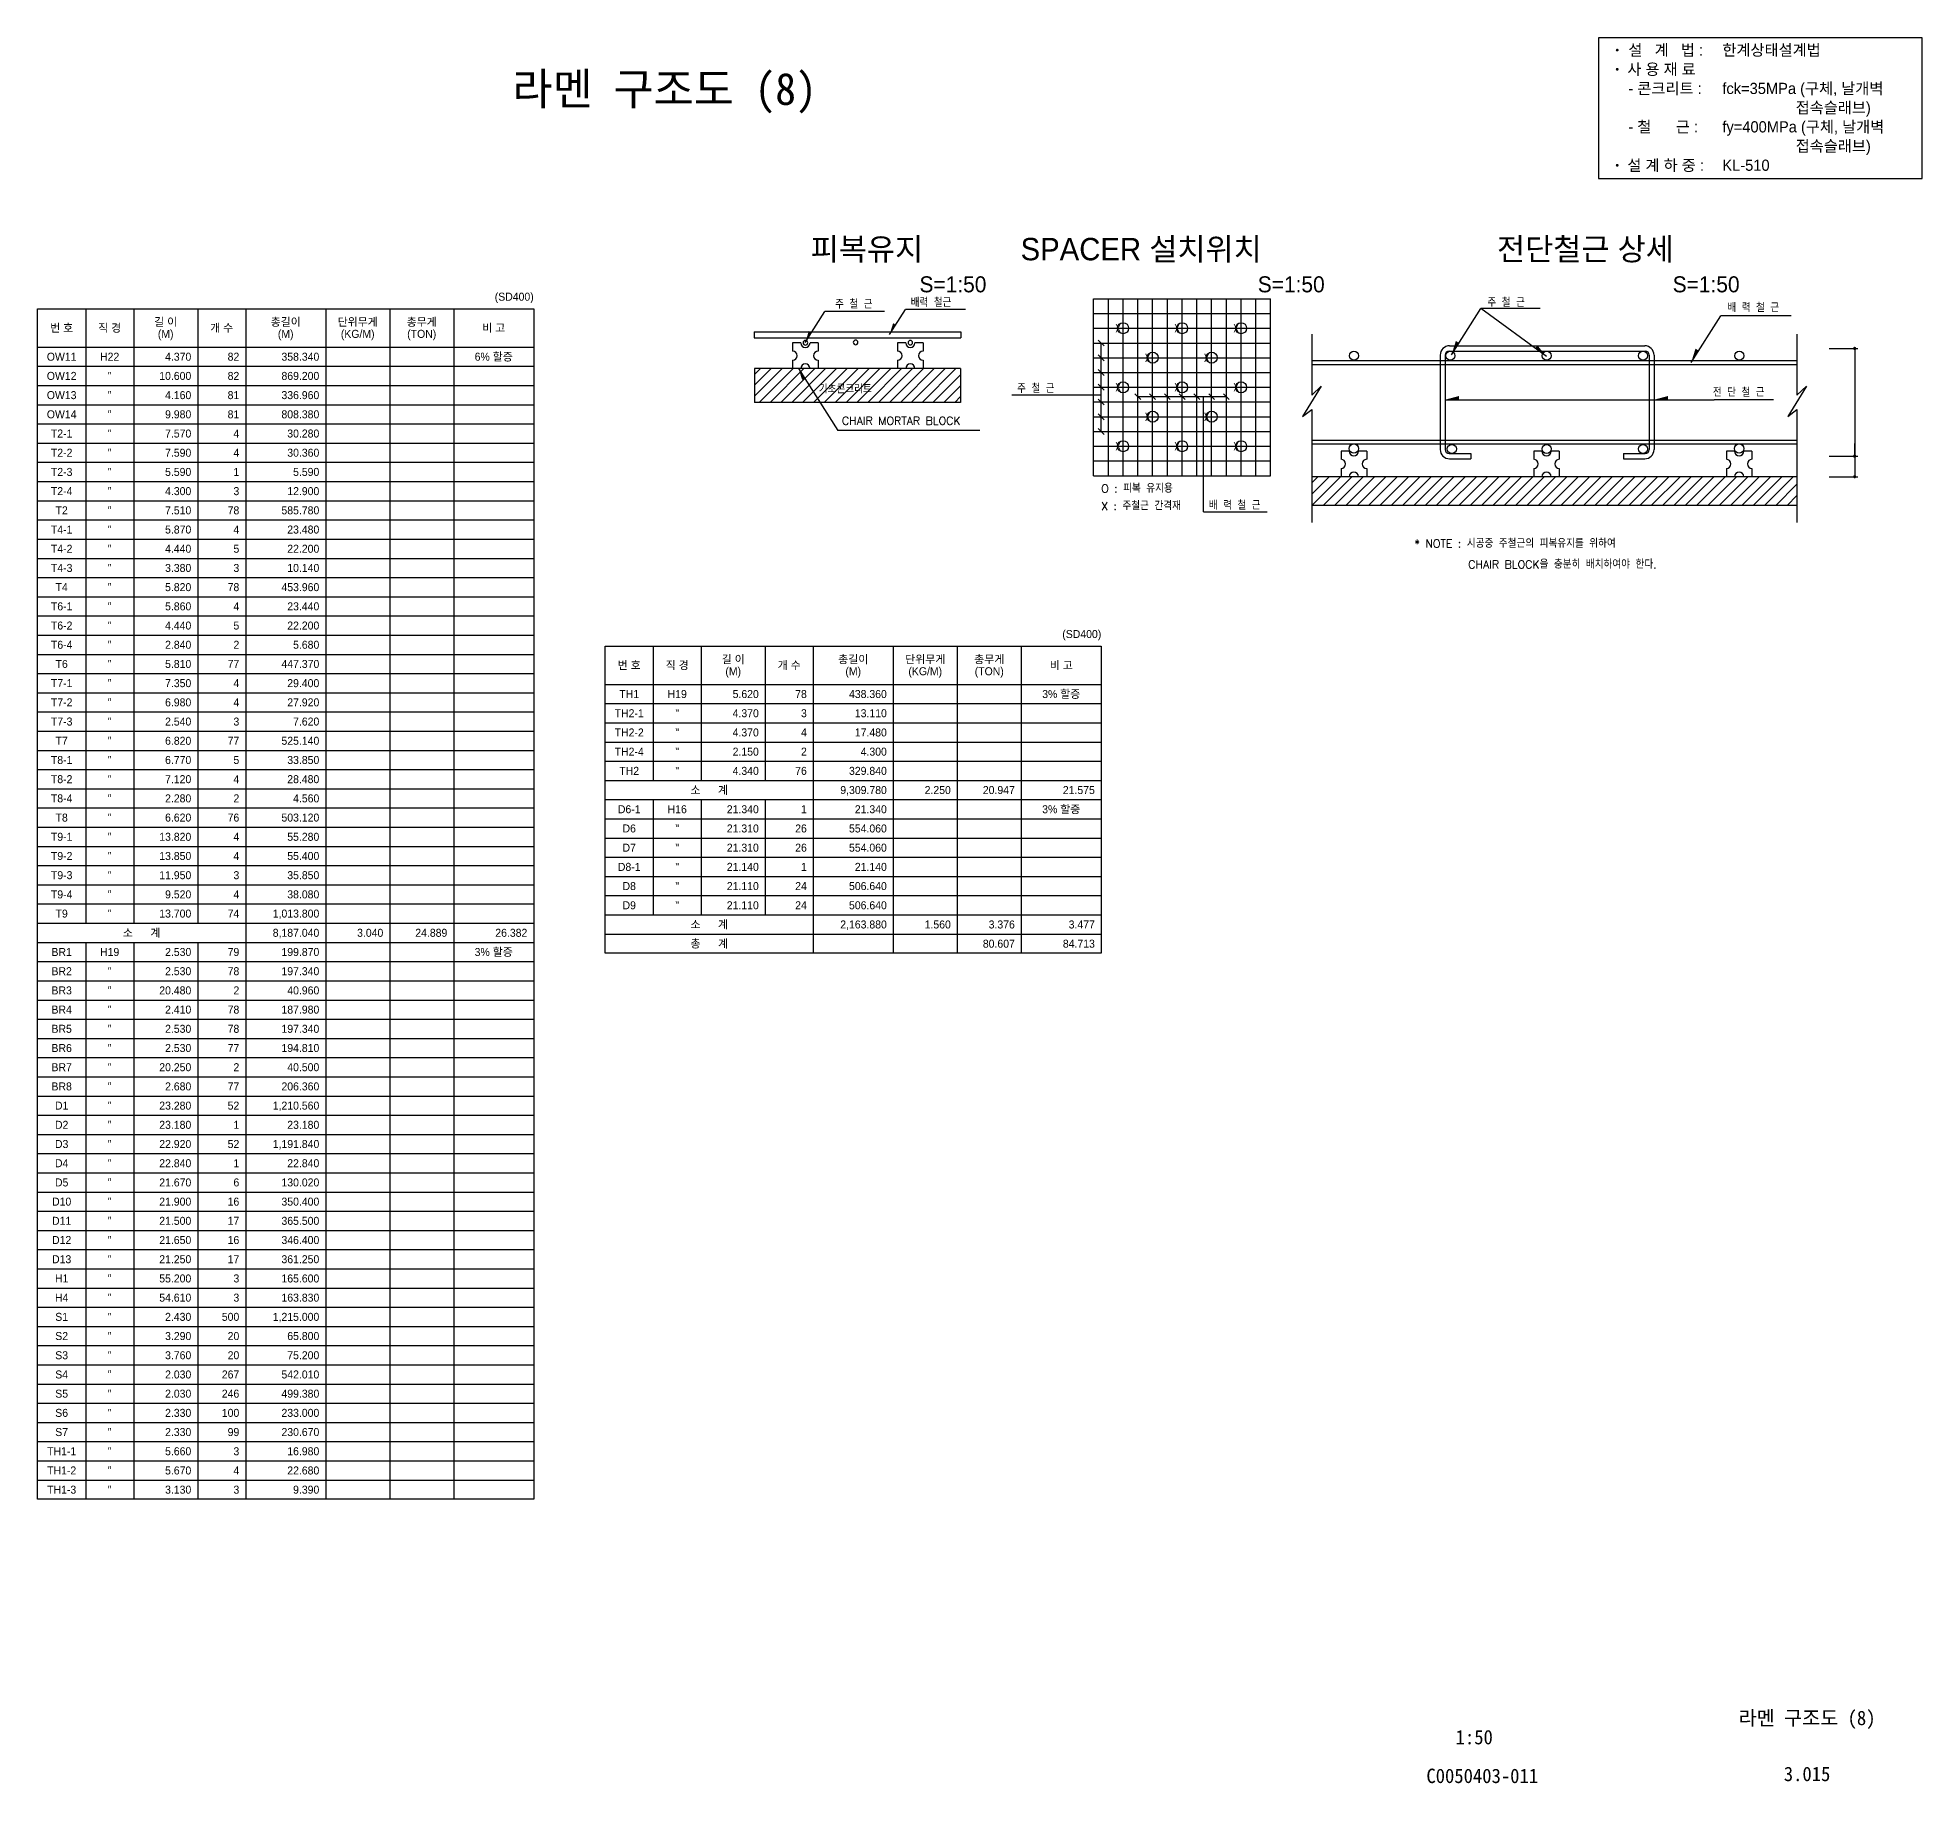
# Model space of a CAD drawing. Extents: x 2629709 to 3675628, y 1179 to 102095.
# Drawn here: x 3302804 to 3332248, y 1179 to 28450 of the extents above; entities that cross this region are included whole.
import ezdxf
from ezdxf.enums import TextEntityAlignment as Align

# ---------------------------------------------------------------- set-up
doc = ezdxf.new("R2010")
doc.units = 0
doc.header["$LTSCALE"] = 550
doc.header["$MEASUREMENT"] = 0
doc.layers.get('0').update_dxf_attribs({"linetype": 'CONTINUOUS'})
for name, color, linetype in [('CS-BARC', 6, 'CONTINUOUS'), ('CS-BARX', 2, 'CONTINUOUS'), ('CS-CONC', 4, 'CONTINUOUS'), ('CS-DIML', 1, 'CONTINUOUS'), ('CS-DIMT', 3, 'CONTINUOUS'), ('CS-HATH', 2, 'CONTINUOUS'), ('CS-LEAT', 7, 'CONTINUOUS'), ('CS-NOTE', 3, 'CONTINUOUS'), ('CS-TABL-LIN1', 4, 'CONTINUOUS'), ('CS-TABL-LIN2', 1, 'CONTINUOUS'), ('CS-TABL-TEX1', 6, 'CONTINUOUS'), ('CS-TABL-TEX2', 3, 'CONTINUOUS'), ('CS-TBTC', 1, 'CONTINUOUS'), ('CZ-TEX1', 6, 'CONTINUOUS'), ('CZ-TEX2', 3, 'CONTINUOUS'), ('TITLE-TEXT', 7, 'CONTINUOUS')]:
    doc.layers.add(name, color=color, linetype=linetype)
doc.styles.add('A_STANDARD', font='Dotum.ttf')
doc.styles.add('GHS', font='romans.shx', dxfattribs={"bigfont": 'whgtxt.shx'})
doc.styles.add('TB_TEXT', font='DotumChe.ttf')
doc.styles.add('돋움', font='Dotum.ttf')

# ---------------------------------------------------------------- blocks, each defined once
blk = doc.blocks.new('BLOCK_COVER')
at = {"layer": 'CS-CONC'}
for p, q in [((-0.000023, 1543.493155), (3229.135805, 1543.493155)), ((-0.000023, 1543.493155), (-0.000023, 1447.493155)), ((3229.135805, 1543.493155), (3229.135805, 1447.493155)), ((-0.000023, 1447.493155), (3229.135805, 1447.493155)), ((728.596558, 1369.121228), (600.423909, 1369.121228)), ((600.423909, 1369.121228), (600.423909, 1240.948578)), ((1000.769208, 1369.121228), (872.596558, 1369.121228)), ((1000.769208, 1369.121228), (1000.769208, 1240.948578)), ((2367.202167, 1369.121228), (2239.029517, 1369.121228)), ((2239.029517, 1369.121228), (2239.029517, 1240.948578)), ((2639.374816, 1369.121228), (2511.202167, 1369.121228)), ((2639.374816, 1369.121228), (2639.374816, 1240.948578)), ((3223.724711, 968.775929), (5.448946, 968.775929)), ((5.448946, 968.775929), (5.448946, 439.748307)), ((600.423909, 1096.948578), (600.423909, 968.775929)), ((1000.769208, 1096.948578), (1000.769208, 968.775929)), ((2239.029517, 1096.948578), (2239.029517, 968.775929)), ((2639.374816, 1096.948578), (2639.374816, 968.775929)), ((3223.724711, 968.775929), (3223.724711, 439.748307)), ((3223.724711, 439.748307), (5.448946, 439.748307))]:
    blk.add_line(p, q, dxfattribs=at)
for centre, radius, start, end in [((600.423909, 1168.948578), 72, 270, 90), ((800.596558, 1369.121228), 72, 180, 360), ((800.62567, 1370.847402), 36, 0, 180), ((800.62567, 1370.847402), 36, 180, 360), ((1000.769208, 1168.948578), 72, 90, 270), ((1585.381603, 1376.646281), 36, 0, 180), ((1585.381603, 1376.646281), 36, 180, 360), ((2239.029517, 1168.948578), 72, 270, 90), ((2439.202167, 1369.121228), 72, 180, 360), ((2439.613913, 1372.015206), 36, 0, 180), ((2439.613913, 1372.015206), 36, 180, 360), ((2639.374816, 1168.948578), 72, 90, 270), ((800.596558, 968.775929), 72, 0, 180), ((2439.202167, 968.775929), 72, 0, 180)]:
    blk.add_arc(centre, radius, start, end, dxfattribs=at)
at = {"layer": 'CS-DIML'}
for p, q in [((797.461348, 1374.484436), (1103.721278, 1856.858124)), ((2038.292401, 1856.858124), (1103.721278, 1856.858124)), ((2115.319064, 1498.316915), (2364.977049, 1891.539896)), ((3299.548172, 1891.539896), (2364.977049, 1891.539896)), ((693.099734, 968.775929), (1308.177321, 0.000015)), ((3523.66038, 0.000015), (1308.177321, 0.000015))]:
    blk.add_line(p, q, dxfattribs=at)
for points in [[(797.461348, 1374.484436), (853.567526, 1553.393203), (894.536316, 1527.382044)], [(2115.319064, 1498.316915), (2171.425242, 1677.225682), (2212.394033, 1651.214522)], [(693.099734, 968.775929), (749.205912, 789.867162), (790.174702, 815.878321)]]:
    blk.add_solid(points, dxfattribs=at)
at = {"layer": 'CS-HATH'}
for p, q in [((5.448946, 876.33988), (97.884995, 968.775929)), ((5.448946, 706.634253), (267.590622, 968.775929)), ((5.448946, 536.928625), (437.29625, 968.775929)), ((77.974255, 439.748307), (607.001877, 968.775929)), ((247.679883, 439.748307), (776.707505, 968.775929)), ((417.38551, 439.748307), (946.413132, 968.775929)), ((587.091138, 439.748307), (1116.11876, 968.775929)), ((756.796765, 439.748307), (1285.824387, 968.775929)), ((926.502393, 439.748307), (1455.530015, 968.775929)), ((1096.20802, 439.748307), (1625.235642, 968.775929)), ((1265.913648, 439.748307), (1794.94127, 968.775929)), ((1435.619275, 439.748307), (1964.646897, 968.775929)), ((1605.324903, 439.748307), (2134.352525, 968.775929)), ((1775.03053, 439.748307), (2304.058152, 968.775929)), ((1944.736158, 439.748307), (2473.76378, 968.775929)), ((2114.441785, 439.748307), (2643.469407, 968.775929)), ((2284.147413, 439.748307), (2813.175035, 968.775929)), ((2453.85304, 439.748307), (2982.880662, 968.775929)), ((2623.558668, 439.748307), (3152.58629, 968.775929)), ((2793.264295, 439.748307), (3223.724711, 870.208723)), ((2962.969923, 439.748307), (3223.724711, 700.503095)), ((3132.67555, 439.748307), (3223.724711, 530.797468))]:
    blk.add_line(p, q, dxfattribs=at)
at = {"layer": 'CS-DIML', "style": 'GHS'}
for s, p in [('배력 철근', (2444.970704, 1933.28155)), ('주 철 근', (1264.371504, 1907.340813)), ('기초콘크리트', (1010.31378, 581.647063))]:
    blk.add_text(s, height=125, dxfattribs=at).set_placement(p)
blk.add_text('CHAIR MORTAR BLOCK', height=125, dxfattribs=at).set_placement((1371.429923, 52.215693), align=Align.BOTTOM_LEFT)
blk = doc.blocks.new('_DOTSMALL')
at = {"const_width": 0.125}
blk.add_lwpolyline([(0.0625, 0, 1), (-0.0625, 0, 1)], format="xyb", close=True, dxfattribs=at)
blk = doc.blocks.new('BLOCK_SHEAR_DETAIL')
at = {"layer": 'CS-BARC'}
for p, q in [((143.14457, 3246.35077, 338.846052), (7724.800896, 3246.35077, 338.846052)), ((2150.786887, 3332.664994, 338.846052), (2150.786887, 1858.758341, 338.846052)), ((2226.602887, 3332.664994, 338.846052), (2226.602887, 1858.75902, 338.846052)), ((2290.754887, 3396.816994, 338.846052), (3317.186887, 3396.816994, 338.846052)), ((2296.586208, 3478.464994, 338.846052), (5345.720818, 3478.464994, 338.846052)), ((2803.970887, 3396.816994, 338.846052), (5351.552818, 3396.816994, 338.846052)), ((5415.704818, 3332.664994, 338.846052), (5415.704818, 1858.75902, 338.846052)), ((5491.520818, 3332.664994, 338.846052), (5491.520818, 1858.758341, 338.846052)), ((143.14457, 3188.03077, 338.846052), (7724.800896, 3188.03077, 338.846052)), ((143.14457, 2003.393244, 338.846052), (7724.800896, 2003.393244, 338.846052)), ((143.14457, 1945.073244, 338.846052), (7724.800896, 1945.073244, 338.846052)), ((2290.754887, 1794.60702, 338.846052), (2626.602887, 1794.60702, 338.846052)), ((2626.602887, 1794.60702, 338.846052), (2626.602887, 1712.95902, 338.846052)), ((5015.704818, 1794.60702, 338.846052), (5015.704818, 1712.95902, 338.846052)), ((5015.704818, 1794.60702, 338.846052), (5351.552818, 1794.60702, 338.846052)), ((2296.586208, 1712.95902, 338.846052), (2626.602887, 1712.95902, 338.846052)), ((5015.704818, 1712.95902, 338.846052), (5345.721497, 1712.95902, 338.846052)), ((7723.688109, 1433.000276), (143.14457, 1433.000276)), ((7723.688109, 984.602718), (143.14457, 984.602718))]:
    blk.add_line(p, q, dxfattribs=at)
for centre in [(802.767251, 3323.988248), (2307.767251, 3323.988248), (3813.364668, 3324.210841), (5318.364668, 3324.210841), (6823.364668, 3324.210841), (801.272033, 1873.073244), (2331.578887, 1866.674427), (3813.364668, 1866.210841), (5318.364668, 1866.210841), (6821.272033, 1873.073244)]:
    blk.add_circle(centre, 72, dxfattribs=at)
for centre, radius, start, end in [((2296.586887, 3332.664994), 145.8, 90, 180), ((2290.754887, 3332.664994), 64.152, 90, 180), ((5345.720818, 3332.664994), 145.8, 0, 90), ((5351.552818, 3332.664994), 64.152, 0, 90), ((2296.586887, 1858.75902), 145.8, 180, 270), ((2290.754887, 1858.75902), 64.152, 180, 270), ((5345.720818, 1858.75902), 145.8, 270, 360), ((5351.552818, 1858.75902), 64.152, 270, 360)]:
    blk.add_arc(centre, radius, start, end, dxfattribs=at)
at = {"layer": 'CS-BARX'}
for p, q in [((729.272033, 1833.345575), (601.099384, 1833.345575)), ((601.099384, 1833.345575), (601.099384, 1705.172926)), ((1001.444683, 1833.345575), (873.272033, 1833.345575)), ((1001.444683, 1833.345575), (1001.444683, 1705.172926)), ((3739.272033, 1833.345575), (3611.099384, 1833.345575)), ((3611.099384, 1833.345575), (3611.099384, 1705.172926)), ((4011.444683, 1833.345575), (3883.272033, 1833.345575)), ((4011.444683, 1833.345575), (4011.444683, 1705.172926)), ((6621.099384, 1833.345575), (6621.099384, 1705.172926)), ((6749.272033, 1833.345575), (6621.099384, 1833.345575)), ((7021.444683, 1833.345575), (6893.272033, 1833.345575)), ((7021.444683, 1833.345575), (7021.444683, 1705.172926)), ((601.099384, 1561.172926), (601.099384, 1433.000276)), ((1001.444683, 1561.172926), (1001.444683, 1433.000276)), ((3611.099384, 1561.172926), (3611.099384, 1433.000276)), ((4011.444683, 1561.172926), (4011.444683, 1433.000276)), ((6621.099384, 1561.172926), (6621.099384, 1433.000276)), ((7021.444683, 1561.172926), (7021.444683, 1433.000276)), ((729.272033, 1433.000276), (601.099384, 1433.000276)), ((1001.444683, 1433.000276), (873.272033, 1433.000276)), ((3739.272033, 1433.000276), (3611.099384, 1433.000276)), ((4011.444683, 1433.000276), (3883.272033, 1433.000276)), ((6749.272033, 1433.000276), (6621.099384, 1433.000276)), ((7021.444683, 1433.000276), (6893.272033, 1433.000276))]:
    blk.add_line(p, q, dxfattribs=at)
for centre, start, end in [((801.272033, 1833.345575), 180, 360), ((3811.272033, 1833.345575), 180, 360), ((6821.272033, 1833.345575), 180, 360), ((601.099384, 1633.172926), 270, 90), ((801.272033, 1433.000276), 0, 180), ((1001.444683, 1633.172926), 90, 270), ((3611.099384, 1633.172926), 270, 90), ((3811.272033, 1433.000276), 0, 180), ((4011.444683, 1633.172926), 90, 270), ((6621.099384, 1633.172926), 270, 90), ((6821.272033, 1433.000276), 0, 180), ((7021.444683, 1633.172926), 90, 270)]:
    blk.add_arc(centre, 72, start, end, dxfattribs=at)
at = {"layer": 'CS-DIML'}
for p, q in [((2327.732951, 3339.857042), (2784.937987, 4059.976317)), ((3710.003202, 4059.976317), (2784.937987, 4059.976317)), ((3809.420315, 3310.249922), (2784.937987, 4059.976317)), ((6071.39824, 3219.555622), (6534.257082, 3948.579905)), ((7634.288652, 3948.579905), (6534.257082, 3948.579905)), ((143.14457, 3659.605647, 338.846052), (143.14457, 2708.979307, 338.846052)), ((7723.688109, 3659.605647, 338.846052), (7723.688109, 2708.979307, 338.846052)), ((8228.39775, 3437.640994), (8675.56956, 3437.640994)), ((8625.56956, 3437.640994), (8625.56956, 1753.78302)), ((290.092731, 2849.953723, 338.846052), (-0.000013, 2376.454195, 338.846052)), ((143.14457, 2708.979307, 338.846052), (290.092731, 2849.953723, 338.846052)), ((7870.63627, 2849.953723, 338.846052), (7580.543526, 2376.454195, 338.846052)), ((7723.688109, 2708.979307, 338.846052), (7870.63627, 2849.953723, 338.846052)), ((-0.000013, 2376.454195, 338.846052), (143.14457, 2482.416216, 338.846052)), ((143.14457, 2482.416216, 338.846052), (143.14457, 718.712178, 338.846052)), ((2226.602887, 2635.735785), (6430.269884, 2635.732985)), ((7355.335098, 2635.732985), (6430.269884, 2635.732985)), ((7580.543526, 2376.454195, 338.846052), (7723.688109, 2482.416216, 338.846052)), ((7723.688109, 2482.416216, 338.846052), (7723.688109, 718.712178, 338.846052)), ((8625.56956, 1753.78302), (8625.56956, 1953.78302)), ((8228.39775, 1753.78302), (8675.56956, 1753.78302)), ((8228.39775, 1753.78302), (8675.56956, 1753.78302)), ((8625.56956, 1753.78302), (8625.56956, 1433.000276)), ((8228.39775, 1433.000276), (8675.56956, 1433.000276))]:
    blk.add_line(p, q, dxfattribs=at)
for points in [[(2327.732951, 3339.857042), (2395.060365, 3554.547562), (2444.222914, 3523.33417)], [(3809.420315, 3310.249922), (3668.425393, 3485.593676), (3634.034323, 3438.599141)], [(6071.39824, 3219.555622), (6138.725654, 3434.246142), (6187.888203, 3403.032751)], [(2226.602887, 2635.735785), (2443.936237, 2693.969926), (2443.936198, 2635.735641)], [(5491.520787, 2635.735785), (5708.854137, 2693.969926), (5708.854098, 2635.735641)]]:
    blk.add_solid(points, dxfattribs=at)
at = {"layer": 'CS-HATH'}
for p, q in [((143.14457, 1336.172774), (239.972072, 1433.000276)), ((143.14457, 1159.396078), (416.748767, 1433.000276)), ((145.127905, 984.602718), (593.525463, 1433.000276)), ((321.9046, 984.602718), (770.302158, 1433.000276)), ((498.681295, 984.602718), (947.078853, 1433.000276)), ((675.457991, 984.602718), (1123.855549, 1433.000276)), ((852.234686, 984.602718), (1300.632244, 1433.000276)), ((1029.011381, 984.602718), (1477.408939, 1433.000276)), ((1205.788077, 984.602718), (1654.185634, 1433.000276)), ((1382.564772, 984.602718), (1830.96233, 1433.000276)), ((1559.341467, 984.602718), (2007.739025, 1433.000276)), ((1736.118162, 984.602718), (2184.51572, 1433.000276)), ((1912.894858, 984.602718), (2361.292416, 1433.000276)), ((2089.671553, 984.602718), (2538.069111, 1433.000276)), ((2266.448248, 984.602718), (2714.845806, 1433.000276)), ((2443.224944, 984.602718), (2891.622502, 1433.000276)), ((2620.001639, 984.602718), (3068.399197, 1433.000276)), ((2796.778334, 984.602718), (3245.175892, 1433.000276)), ((2973.55503, 984.602718), (3421.952587, 1433.000276)), ((3150.331725, 984.602718), (3598.729283, 1433.000276)), ((3327.10842, 984.602718), (3775.505978, 1433.000276)), ((3503.885115, 984.602718), (3952.282673, 1433.000276)), ((3680.661811, 984.602718), (4129.059369, 1433.000276)), ((3857.438506, 984.602718), (4305.836064, 1433.000276)), ((4034.215201, 984.602718), (4482.612759, 1433.000276)), ((4210.991897, 984.602718), (4659.389455, 1433.000276)), ((4387.768592, 984.602718), (4836.16615, 1433.000276)), ((4564.545287, 984.602718), (5012.942845, 1433.000276)), ((4741.321983, 984.602718), (5189.71954, 1433.000276)), ((4918.098678, 984.602718), (5366.496236, 1433.000276)), ((5094.875373, 984.602718), (5543.272931, 1433.000276)), ((5271.652068, 984.602718), (5720.049626, 1433.000276)), ((5448.428764, 984.602718), (5896.826322, 1433.000276)), ((5625.205459, 984.602718), (6073.603017, 1433.000276)), ((5801.982154, 984.602718), (6250.379712, 1433.000276)), ((5978.75885, 984.602718), (6427.156407, 1433.000276)), ((6155.535545, 984.602718), (6603.933103, 1433.000276)), ((6332.31224, 984.602718), (6780.709798, 1433.000276)), ((6509.088935, 984.602718), (6957.486493, 1433.000276)), ((6685.865631, 984.602718), (7134.263189, 1433.000276)), ((6862.642326, 984.602718), (7311.039884, 1433.000276)), ((7039.419021, 984.602718), (7487.816579, 1433.000276)), ((7216.195717, 984.602718), (7664.593275, 1433.000276)), ((7392.972412, 984.602718), (7723.688109, 1315.318415)), ((7569.749107, 984.602718), (7723.688109, 1138.54172))]:
    blk.add_line(p, q, dxfattribs=at)
at = {"layer": 'CS-DIML', "xscale": 200, "yscale": 200, "zscale": 200}
for p, rotation in [((8625.56956, 3437.640994), 90), ((8625.56956, 1753.78302), 270), ((8625.56956, 1753.78302), 270), ((8625.56956, 1433.000276), 90)]:
    blk.add_blockref('_DOTSMALL', p, dxfattribs=dict(at, rotation=rotation))
at = {"layer": 'CS-DIML', "style": 'GHS'}
for s, p in [('주 철 근', (2887.735229, 4088.805135)), ('배 력 철 근', (6637.054324, 4008.25712)), ('전 단 철 근', (6409.561303, 2685.127875))]:
    blk.add_text(s, height=125, dxfattribs=at).set_placement(p)
at = {"layer": 'CS-TBTC', "style": 'GHS'}
for s, p in [('* NOTE : 시공중 주철근의 피복유지를 위하여', (1746.890294, 325.846895)), ('CHAIR BLOCK을 충분히 배치하여야 한다.', (2588.545837, -0.000007))]:
    blk.add_text(s, height=125, dxfattribs=at).set_placement(p)
blk = doc.blocks.new('A$Cc22b2ba3')
at = {"layer": 'CS-LEAT', "linetype": 'ByBlock'}
blk.add_lwpolyline([(-10615, -4900), (-500, -4900), (-500, -500), (-10615, -500)], close=True, dxfattribs=at)
at = {"layer": 'CS-NOTE', "linetype": 'ByBlock', "const_width": 43.7}
for points in [[(-10054, -887, 1), (-10011, -887, 1)], [(-10054, -1487, 1), (-10011, -1487, 1)], [(-10054, -4487, 1), (-10011, -4487, 1)]]:
    blk.add_lwpolyline(points, format="xyb", close=True, dxfattribs=at)
at = {"layer": 'CS-NOTE', "linetype": 'ByBlock', "style": '돋움'}
for s, p in [('설   계   법 : ', (-9684, -1060)), ('한계상태설계법', (-6747, -1060)), ('사 용 재 료', (-9716, -1660)), ('- 콘크리트 :', (-9684, -2260)), ('fck=35MPa (구체, 날개벽', (-6747, -2260)), ('                  접속슬래브)', (-6747, -2860)), ('- 철      근 :', (-9684, -3460)), ('fy=400MPa (구체, 날개벽', (-6747, -3460)), ('                  접속슬래브)', (-6747, -4060)), ('설 계 하 중 :', (-9716, -4660)), ('KL-510', (-6747, -4660))]:
    blk.add_text(s, height=350, dxfattribs=at).set_placement(p)

msp = doc.modelspace()

# ---------------------------------------------------------------- linework, layer by layer
at = {"layer": 'CS-BARC'}
for p, q in [((3319302, 24372), (3322066, 24372)), ((3319302, 21607), (3319302, 24372)), ((3319532, 21607), (3319532, 24372)), ((3319762, 21607), (3319762, 24372)), ((3319993, 21607), (3319993, 24372)), ((3320223, 21607), (3320223, 24372)), ((3320454, 21607), (3320454, 24372)), ((3320684, 21607), (3320684, 24372)), ((3320914, 21607), (3320914, 24372)), ((3321145, 21607), (3321145, 24372)), ((3321375, 21607), (3321375, 24372)), ((3321606, 21607), (3321606, 24372)), ((3321836, 21607), (3321836, 24372)), ((3322066, 21607), (3322066, 24372)), ((3319302, 24141), (3322066, 24141)), ((3319302, 23911), (3322066, 23911)), ((3319302, 23680), (3322066, 23680)), ((3319302, 23450), (3322066, 23450)), ((3319302, 23220), (3322066, 23220)), ((3319302, 22989), (3322066, 22989)), ((3319302, 22759), (3322066, 22759)), ((3319302, 22528), (3322066, 22528)), ((3319302, 22298), (3322066, 22298)), ((3319302, 22068), (3322066, 22068)), ((3319302, 21837), (3322066, 21837)), ((3319302, 21607), (3322066, 21607))]:
    msp.add_line(p, q, dxfattribs=at)
at = {"layer": 'CS-BARX'}
for centre in [(3319762, 23911), (3320684, 23911), (3321606, 23911), (3320223, 23450), (3321145, 23450), (3319762, 22989), (3320684, 22989), (3321606, 22989), (3320223, 22528), (3321145, 22528), (3319762, 22068), (3320684, 22068), (3321606, 22068)]:
    msp.add_circle(centre, 86.4, dxfattribs=at)
at = {"layer": 'CS-DIML'}
for p, q in [((3319466, 23634), (3319374, 23726)), ((3319420, 22298), (3319420, 23680)), ((3319466, 23404), (3319374, 23496)), ((3319466, 23174), (3319374, 23266)), ((3319466, 22943), (3319374, 23035)), ((3318022, 22868), (3319420, 22868)), ((3319466, 22713), (3319374, 22805)), ((3320039, 22796), (3319947, 22888)), ((3319993, 22842), (3321375, 22842)), ((3320269, 22796), (3320177, 22888)), ((3320500, 22796), (3320408, 22888)), ((3320730, 22796), (3320638, 22888)), ((3320960, 22796), (3320868, 22888)), ((3321016, 21043), (3321016, 22842)), ((3321191, 22796), (3321099, 22888)), ((3321421, 22796), (3321329, 22888)), ((3319466, 22482), (3319374, 22574)), ((3319466, 22252), (3319374, 22344)), ((3321016, 21043), (3322013, 21043))]:
    msp.add_line(p, q, dxfattribs=at)
at = {"layer": 'CS-TABL-LIN1', "linetype": 'ByBlock'}
for points in [[(3302804, 24216), (3310554, 24216), (3310554, 5616), (3302804, 5616)], [(3311671, 18946), (3319421, 18946), (3319421, 14146), (3311671, 14146)]]:
    msp.add_lwpolyline(points, close=True, dxfattribs=at)
at = {"layer": 'CS-TABL-LIN2', "linetype": 'ByBlock'}
for p, q in [((3303554, 24216), (3303554, 14616)), ((3304304, 24216), (3304304, 14616)), ((3305304, 24216), (3305304, 14616)), ((3306054, 24216), (3306054, 5616)), ((3307304, 24216), (3307304, 5616)), ((3308304, 24216), (3308304, 5616)), ((3309304, 24216), (3309304, 5616)), ((3302804, 23616), (3310554, 23616)), ((3302804, 23316), (3310554, 23316)), ((3302804, 23016), (3310554, 23016)), ((3302804, 22716), (3310554, 22716)), ((3302804, 22416), (3310554, 22416)), ((3302804, 22116), (3310554, 22116)), ((3302804, 21816), (3310554, 21816)), ((3302804, 21516), (3310554, 21516)), ((3302804, 21216), (3310554, 21216)), ((3302804, 20916), (3310554, 20916)), ((3302804, 20616), (3310554, 20616)), ((3302804, 20316), (3310554, 20316)), ((3302804, 20016), (3310554, 20016)), ((3302804, 19716), (3310554, 19716)), ((3302804, 19416), (3310554, 19416)), ((3302804, 19116), (3310554, 19116)), ((3312421, 18946), (3312421, 16846)), ((3313171, 18946), (3313171, 16846)), ((3314171, 18946), (3314171, 16846)), ((3314921, 18946), (3314921, 14146)), ((3316171, 18946), (3316171, 14146)), ((3317171, 18946), (3317171, 14146)), ((3318171, 18946), (3318171, 14146)), ((3302804, 18816), (3310554, 18816)), ((3302804, 18516), (3310554, 18516)), ((3311671, 18346), (3319421, 18346)), ((3302804, 18216), (3310554, 18216)), ((3311671, 18046), (3319421, 18046)), ((3302804, 17916), (3310554, 17916)), ((3311671, 17746), (3319421, 17746)), ((3302804, 17616), (3310554, 17616)), ((3311671, 17446), (3319421, 17446)), ((3302804, 17316), (3310554, 17316)), ((3311671, 17146), (3319421, 17146)), ((3302804, 17016), (3310554, 17016)), ((3311671, 16846), (3319421, 16846)), ((3302804, 16716), (3310554, 16716)), ((3311671, 16546), (3319421, 16546)), ((3312421, 16546), (3312421, 14746)), ((3313171, 16546), (3313171, 14746)), ((3314171, 16546), (3314171, 14746)), ((3302804, 16416), (3310554, 16416)), ((3311671, 16246), (3319421, 16246)), ((3302804, 16116), (3310554, 16116)), ((3311671, 15946), (3319421, 15946)), ((3302804, 15816), (3310554, 15816)), ((3311671, 15646), (3319421, 15646)), ((3302804, 15516), (3310554, 15516)), ((3311671, 15346), (3319421, 15346)), ((3302804, 15216), (3310554, 15216)), ((3311671, 15046), (3319421, 15046)), ((3302804, 14916), (3310554, 14916)), ((3311671, 14746), (3319421, 14746)), ((3302804, 14616), (3310554, 14616)), ((3311671, 14446), (3319421, 14446)), ((3302804, 14316), (3310554, 14316)), ((3303554, 14316), (3303554, 5616)), ((3304304, 14316), (3304304, 5616)), ((3305304, 14316), (3305304, 5616)), ((3302804, 14016), (3310554, 14016)), ((3302804, 13716), (3310554, 13716)), ((3302804, 13416), (3310554, 13416)), ((3302804, 13116), (3310554, 13116)), ((3302804, 12816), (3310554, 12816)), ((3302804, 12516), (3310554, 12516)), ((3302804, 12216), (3310554, 12216)), ((3302804, 11916), (3310554, 11916)), ((3302804, 11616), (3310554, 11616)), ((3302804, 11316), (3310554, 11316)), ((3302804, 11016), (3310554, 11016)), ((3302804, 10716), (3310554, 10716)), ((3302804, 10416), (3310554, 10416)), ((3302804, 10116), (3310554, 10116)), ((3302804, 9816), (3310554, 9816)), ((3302804, 9516), (3310554, 9516)), ((3302804, 9216), (3310554, 9216)), ((3302804, 8916), (3310554, 8916)), ((3302804, 8616), (3310554, 8616)), ((3302804, 8316), (3310554, 8316)), ((3302804, 8016), (3310554, 8016)), ((3302804, 7716), (3310554, 7716)), ((3302804, 7416), (3310554, 7416)), ((3302804, 7116), (3310554, 7116)), ((3302804, 6816), (3310554, 6816)), ((3302804, 6516), (3310554, 6516)), ((3302804, 6216), (3310554, 6216)), ((3302804, 5916), (3310554, 5916))]:
    msp.add_line(p, q, dxfattribs=at)

# ---------------------------------------------------------------- block references
for name, p in [('BLOCK_COVER', (3313998, 22313)), ('BLOCK_SHEAR_DETAIL', (3322566, 20158))]:
    msp.add_blockref(name, p)
at = {"layer": 'CS-DIMT', "linetype": 'ByBlock', "xscale": 0.5, "yscale": 0.5, "zscale": 0.5}
msp.add_blockref('A$Cc22b2ba3', (3332498, 28700), dxfattribs=at)

# ---------------------------------------------------------------- texts
at = {"layer": 'CS-BARX', "style": 'GHS', "width": 0.8}
for p in [(3319729, 23973), (3320651, 23973), (3321572, 23973), (3320190, 23513), (3321111, 23513), (3319729, 23052), (3320651, 23052), (3321572, 23052), (3320190, 22591), (3321111, 22591), (3319729, 22130), (3320651, 22130), (3321572, 22130)]:
    msp.add_text('X', height=125, rotation=180, dxfattribs=at).set_placement(p)
at = {"layer": 'CS-DIMT', "style": 'GHS'}
for s, p in [('주 철 근', (3318107, 22903)), ('배 력 철 근', (3321101, 21078))]:
    msp.add_text(s, height=125, dxfattribs=at).set_placement(p)
at = {"layer": 'CS-TABL-TEX1', "linetype": 'ByBlock', "style": 'A_STANDARD'}
for s, p in [('번 호', (3303179, 23916)), ('직 경', (3303929, 23916)), ('길 이', (3304804, 24010)), ('(M)', (3304804, 23823)), ('개 수', (3305679, 23916)), ('총길이', (3306679, 24010)), ('(M)', (3306679, 23823)), ('단위무게', (3307804, 24010)), ('(KG/M)', (3307804, 23823)), ('총무게', (3308804, 24010)), ('(TON)', (3308804, 23823)), ('비 고', (3309929, 23916)), ('번 호', (3312046, 18646)), ('직 경', (3312796, 18646)), ('길 이', (3313671, 18739)), ('(M)', (3313671, 18552)), ('개 수', (3314546, 18646)), ('총길이', (3315546, 18739)), ('(M)', (3315546, 18552)), ('단위무게', (3316671, 18739)), ('(KG/M)', (3316671, 18552)), ('총무게', (3317671, 18739)), ('(TON)', (3317671, 18552)), ('비 고', (3318796, 18646))]:
    msp.add_text(s, height=125, dxfattribs=at).set_placement(p, align=Align.MIDDLE_CENTER)
at = {"layer": 'CS-TABL-TEX2', "linetype": 'ByBlock', "style": 'A_STANDARD'}
for p in [(3310554, 24341), (3319421, 19071)]:
    msp.add_text('(SD400)', height=125, dxfattribs=at).set_placement(p, align=Align.RIGHT)
for s, p in [('OW11', (3303179, 23466)), ('H22', (3303929, 23466)), ('6% 할증', (3309929, 23466)), ('OW12', (3303179, 23166)), ('"', (3303929, 23166)), ('OW13', (3303179, 22866)), ('"', (3303929, 22866)), ('OW14', (3303179, 22566)), ('"', (3303929, 22566)), ('T2-1', (3303179, 22266)), ('"', (3303929, 22266)), ('T2-2', (3303179, 21966)), ('"', (3303929, 21966)), ('T2-3', (3303179, 21666)), ('"', (3303929, 21666)), ('T2-4', (3303179, 21366)), ('"', (3303929, 21366)), ('T2', (3303179, 21066)), ('"', (3303929, 21066)), ('T4-1', (3303179, 20766)), ('"', (3303929, 20766)), ('T4-2', (3303179, 20466)), ('"', (3303929, 20466)), ('T4-3', (3303179, 20166)), ('"', (3303929, 20166)), ('T4', (3303179, 19866)), ('"', (3303929, 19866)), ('T6-1', (3303179, 19566)), ('"', (3303929, 19566)), ('T6-2', (3303179, 19266)), ('"', (3303929, 19266)), ('T6-4', (3303179, 18966)), ('"', (3303929, 18966)), ('T6', (3303179, 18666)), ('"', (3303929, 18666)), ('T7-1', (3303179, 18366)), ('"', (3303929, 18366)), ('TH1', (3312046, 18196)), ('H19', (3312796, 18196)), ('3% 할증', (3318796, 18196)), ('T7-2', (3303179, 18066)), ('"', (3303929, 18066)), ('T7-3', (3303179, 17766)), ('"', (3303929, 17766)), ('TH2-1', (3312046, 17896)), ('"', (3312796, 17896)), ('T7', (3303179, 17466)), ('"', (3303929, 17466)), ('TH2-2', (3312046, 17596)), ('"', (3312796, 17596)), ('T8-1', (3303179, 17166)), ('"', (3303929, 17166)), ('TH2-4', (3312046, 17296)), ('"', (3312796, 17296)), ('T8-2', (3303179, 16866)), ('"', (3303929, 16866)), ('TH2', (3312046, 16996)), ('"', (3312796, 16996)), ('T8-4', (3303179, 16566)), ('"', (3303929, 16566)), ('소      계', (3313296, 16696)), ('T8', (3303179, 16266)), ('"', (3303929, 16266)), ('D6-1', (3312046, 16396)), ('H16', (3312796, 16396)), ('3% 할증', (3318796, 16396)), ('T9-1', (3303179, 15966)), ('"', (3303929, 15966)), ('D6', (3312046, 16096)), ('"', (3312796, 16096)), ('T9-2', (3303179, 15666)), ('"', (3303929, 15666)), ('D7', (3312046, 15796)), ('"', (3312796, 15796)), ('T9-3', (3303179, 15366)), ('"', (3303929, 15366)), ('D8-1', (3312046, 15496)), ('"', (3312796, 15496)), ('T9-4', (3303179, 15066)), ('"', (3303929, 15066)), ('D8', (3312046, 15196)), ('"', (3312796, 15196)), ('T9', (3303179, 14766)), ('"', (3303929, 14766)), ('D9', (3312046, 14896)), ('"', (3312796, 14896)), ('소      계', (3304429, 14466)), ('소      계', (3313296, 14596)), ('BR1', (3303179, 14166)), ('H19', (3303929, 14166)), ('3% 할증', (3309929, 14166)), ('총      계', (3313296, 14296)), ('BR2', (3303179, 13866)), ('"', (3303929, 13866)), ('BR3', (3303179, 13566)), ('"', (3303929, 13566)), ('BR4', (3303179, 13266)), ('"', (3303929, 13266)), ('BR5', (3303179, 12966)), ('"', (3303929, 12966)), ('BR6', (3303179, 12666)), ('"', (3303929, 12666)), ('BR7', (3303179, 12366)), ('"', (3303929, 12366)), ('BR8', (3303179, 12066)), ('"', (3303929, 12066)), ('D1', (3303179, 11766)), ('"', (3303929, 11766)), ('D2', (3303179, 11466)), ('"', (3303929, 11466)), ('D3', (3303179, 11166)), ('"', (3303929, 11166)), ('D4', (3303179, 10866)), ('"', (3303929, 10866)), ('D5', (3303179, 10566)), ('"', (3303929, 10566)), ('D10', (3303179, 10266)), ('"', (3303929, 10266)), ('D11', (3303179, 9966)), ('"', (3303929, 9966)), ('D12', (3303179, 9666)), ('"', (3303929, 9666)), ('D13', (3303179, 9366)), ('"', (3303929, 9366)), ('H1', (3303179, 9066)), ('"', (3303929, 9066)), ('H4', (3303179, 8766)), ('"', (3303929, 8766)), ('S1', (3303179, 8466)), ('"', (3303929, 8466)), ('S2', (3303179, 8166)), ('"', (3303929, 8166)), ('S3', (3303179, 7866)), ('"', (3303929, 7866)), ('S4', (3303179, 7566)), ('"', (3303929, 7566)), ('S5', (3303179, 7266)), ('"', (3303929, 7266)), ('S6', (3303179, 6966)), ('"', (3303929, 6966)), ('S7', (3303179, 6666)), ('"', (3303929, 6666)), ('TH1-1', (3303179, 6366)), ('"', (3303929, 6366)), ('TH1-2', (3303179, 6066)), ('"', (3303929, 6066)), ('TH1-3', (3303179, 5766)), ('"', (3303929, 5766))]:
    msp.add_text(s, height=125, dxfattribs=at).set_placement(p, align=Align.MIDDLE_CENTER)
for s, p in [('4.370', (3305204, 23466)), ('82', (3305954, 23466)), ('358.340', (3307204, 23466)), ('10.600', (3305204, 23166)), ('82', (3305954, 23166)), ('869.200', (3307204, 23166)), ('4.160', (3305204, 22866)), ('81', (3305954, 22866)), ('336.960', (3307204, 22866)), ('9.980', (3305204, 22566)), ('81', (3305954, 22566)), ('808.380', (3307204, 22566)), ('7.570', (3305204, 22266)), ('4', (3305954, 22266)), ('30.280', (3307204, 22266)), ('7.590', (3305204, 21966)), ('4', (3305954, 21966)), ('30.360', (3307204, 21966)), ('5.590', (3305204, 21666)), ('1', (3305954, 21666)), ('5.590', (3307204, 21666)), ('4.300', (3305204, 21366)), ('3', (3305954, 21366)), ('12.900', (3307204, 21366)), ('7.510', (3305204, 21066)), ('78', (3305954, 21066)), ('585.780', (3307204, 21066)), ('5.870', (3305204, 20766)), ('4', (3305954, 20766)), ('23.480', (3307204, 20766)), ('4.440', (3305204, 20466)), ('5', (3305954, 20466)), ('22.200', (3307204, 20466)), ('3.380', (3305204, 20166)), ('3', (3305954, 20166)), ('10.140', (3307204, 20166)), ('5.820', (3305204, 19866)), ('78', (3305954, 19866)), ('453.960', (3307204, 19866)), ('5.860', (3305204, 19566)), ('4', (3305954, 19566)), ('23.440', (3307204, 19566)), ('4.440', (3305204, 19266)), ('5', (3305954, 19266)), ('22.200', (3307204, 19266)), ('2.840', (3305204, 18966)), ('2', (3305954, 18966)), ('5.680', (3307204, 18966)), ('5.810', (3305204, 18666)), ('77', (3305954, 18666)), ('447.370', (3307204, 18666)), ('7.350', (3305204, 18366)), ('4', (3305954, 18366)), ('29.400', (3307204, 18366)), ('5.620', (3314071, 18196)), ('78', (3314821, 18196)), ('438.360', (3316071, 18196)), ('6.980', (3305204, 18066)), ('4', (3305954, 18066)), ('27.920', (3307204, 18066)), ('2.540', (3305204, 17766)), ('3', (3305954, 17766)), ('7.620', (3307204, 17766)), ('4.370', (3314071, 17896)), ('3', (3314821, 17896)), ('13.110', (3316071, 17896)), ('6.820', (3305204, 17466)), ('77', (3305954, 17466)), ('525.140', (3307204, 17466)), ('4.370', (3314071, 17596)), ('4', (3314821, 17596)), ('17.480', (3316071, 17596)), ('6.770', (3305204, 17166)), ('5', (3305954, 17166)), ('33.850', (3307204, 17166)), ('2.150', (3314071, 17296)), ('2', (3314821, 17296)), ('4.300', (3316071, 17296)), ('7.120', (3305204, 16866)), ('4', (3305954, 16866)), ('28.480', (3307204, 16866)), ('4.340', (3314071, 16996)), ('76', (3314821, 16996)), ('329.840', (3316071, 16996)), ('2.280', (3305204, 16566)), ('2', (3305954, 16566)), ('4.560', (3307204, 16566)), ('9,309.780', (3316071, 16696)), ('2.250', (3317071, 16696)), ('20.947', (3318071, 16696)), ('21.575', (3319321, 16696)), ('6.620', (3305204, 16266)), ('76', (3305954, 16266)), ('503.120', (3307204, 16266)), ('21.340', (3314071, 16396)), ('1', (3314821, 16396)), ('21.340', (3316071, 16396)), ('13.820', (3305204, 15966)), ('4', (3305954, 15966)), ('55.280', (3307204, 15966)), ('21.310', (3314071, 16096)), ('26', (3314821, 16096)), ('554.060', (3316071, 16096)), ('13.850', (3305204, 15666)), ('4', (3305954, 15666)), ('55.400', (3307204, 15666)), ('21.310', (3314071, 15796)), ('26', (3314821, 15796)), ('554.060', (3316071, 15796)), ('11.950', (3305204, 15366)), ('3', (3305954, 15366)), ('35.850', (3307204, 15366)), ('21.140', (3314071, 15496)), ('1', (3314821, 15496)), ('21.140', (3316071, 15496)), ('9.520', (3305204, 15066)), ('4', (3305954, 15066)), ('38.080', (3307204, 15066)), ('21.110', (3314071, 15196)), ('24', (3314821, 15196)), ('506.640', (3316071, 15196)), ('13.700', (3305204, 14766)), ('74', (3305954, 14766)), ('1,013.800', (3307204, 14766)), ('21.110', (3314071, 14896)), ('24', (3314821, 14896)), ('506.640', (3316071, 14896)), ('8,187.040', (3307204, 14466)), ('3.040', (3308204, 14466)), ('24.889', (3309204, 14466)), ('26.382', (3310454, 14466)), ('2,163.880', (3316071, 14596)), ('1.560', (3317071, 14596)), ('3.376', (3318071, 14596)), ('3.477', (3319321, 14596)), ('2.530', (3305204, 14166)), ('79', (3305954, 14166)), ('199.870', (3307204, 14166)), ('80.607', (3318071, 14296)), ('84.713', (3319321, 14296)), ('2.530', (3305204, 13866)), ('78', (3305954, 13866)), ('197.340', (3307204, 13866)), ('20.480', (3305204, 13566)), ('2', (3305954, 13566)), ('40.960', (3307204, 13566)), ('2.410', (3305204, 13266)), ('78', (3305954, 13266)), ('187.980', (3307204, 13266)), ('2.530', (3305204, 12966)), ('78', (3305954, 12966)), ('197.340', (3307204, 12966)), ('2.530', (3305204, 12666)), ('77', (3305954, 12666)), ('194.810', (3307204, 12666)), ('20.250', (3305204, 12366)), ('2', (3305954, 12366)), ('40.500', (3307204, 12366)), ('2.680', (3305204, 12066)), ('77', (3305954, 12066)), ('206.360', (3307204, 12066)), ('23.280', (3305204, 11766)), ('52', (3305954, 11766)), ('1,210.560', (3307204, 11766)), ('23.180', (3305204, 11466)), ('1', (3305954, 11466)), ('23.180', (3307204, 11466)), ('22.920', (3305204, 11166)), ('52', (3305954, 11166)), ('1,191.840', (3307204, 11166)), ('22.840', (3305204, 10866)), ('1', (3305954, 10866)), ('22.840', (3307204, 10866)), ('21.670', (3305204, 10566)), ('6', (3305954, 10566)), ('130.020', (3307204, 10566)), ('21.900', (3305204, 10266)), ('16', (3305954, 10266)), ('350.400', (3307204, 10266)), ('21.500', (3305204, 9966)), ('17', (3305954, 9966)), ('365.500', (3307204, 9966)), ('21.650', (3305204, 9666)), ('16', (3305954, 9666)), ('346.400', (3307204, 9666)), ('21.250', (3305204, 9366)), ('17', (3305954, 9366)), ('361.250', (3307204, 9366)), ('55.200', (3305204, 9066)), ('3', (3305954, 9066)), ('165.600', (3307204, 9066)), ('54.610', (3305204, 8766)), ('3', (3305954, 8766)), ('163.830', (3307204, 8766)), ('2.430', (3305204, 8466)), ('500', (3305954, 8466)), ('1,215.000', (3307204, 8466)), ('3.290', (3305204, 8166)), ('20', (3305954, 8166)), ('65.800', (3307204, 8166)), ('3.760', (3305204, 7866)), ('20', (3305954, 7866)), ('75.200', (3307204, 7866)), ('2.030', (3305204, 7566)), ('267', (3305954, 7566)), ('542.010', (3307204, 7566)), ('2.030', (3305204, 7266)), ('246', (3305954, 7266)), ('499.380', (3307204, 7266)), ('2.330', (3305204, 6966)), ('100', (3305954, 6966)), ('233.000', (3307204, 6966)), ('2.330', (3305204, 6666)), ('99', (3305954, 6666)), ('230.670', (3307204, 6666)), ('5.660', (3305204, 6366)), ('3', (3305954, 6366)), ('16.980', (3307204, 6366)), ('5.670', (3305204, 6066)), ('4', (3305954, 6066)), ('22.680', (3307204, 6066)), ('3.130', (3305204, 5766)), ('3', (3305954, 5766)), ('9.390', (3307204, 5766))]:
    msp.add_text(s, height=125, dxfattribs=at).set_placement(p, align=Align.MIDDLE_RIGHT)
at = {"layer": 'CS-TBTC', "style": 'GHS'}
for s, p in [('O : 피복 유지용', (3319420, 21344)), ('X : 주철근 간격재  ', (3319420, 21071))]:
    msp.add_text(s, height=125, dxfattribs=at).set_placement(p)
at = {"layer": 'CZ-TEX1', "style": 'A_STANDARD'}
for s, p in [('피복유지', (3315760, 24972)), ('SPACER 설치위치', (3320044, 24972)), ('전단철근 상세', (3326985, 24972))]:
    msp.add_text(s, height=350, dxfattribs=at).set_placement(p, align=Align.CENTER)
at = {"layer": 'CZ-TEX2', "style": 'A_STANDARD'}
for p in [(3316581, 24472), (3321866, 24472), (3328348, 24472)]:
    msp.add_text('S=1:50', height=250, dxfattribs=at).set_placement(p)
at = {"layer": 'TITLE-TEXT', "style": 'TB_TEXT'}
for s, height, p in [('라멘 구조도 (8)', 500, (3312598, 27650)), ('라멘 구조도 (8)', 225, (3330448, 2200)), ('1:50', 225, (3325248, 1900)), ('C0050403-011', 225, (3325373, 1295)), ('3.015', 225, (3330448, 1325))]:
    msp.add_text(s, height=height, dxfattribs=at).set_placement(p, align=Align.MIDDLE_CENTER)

doc.saveas('drawing.dxf')
